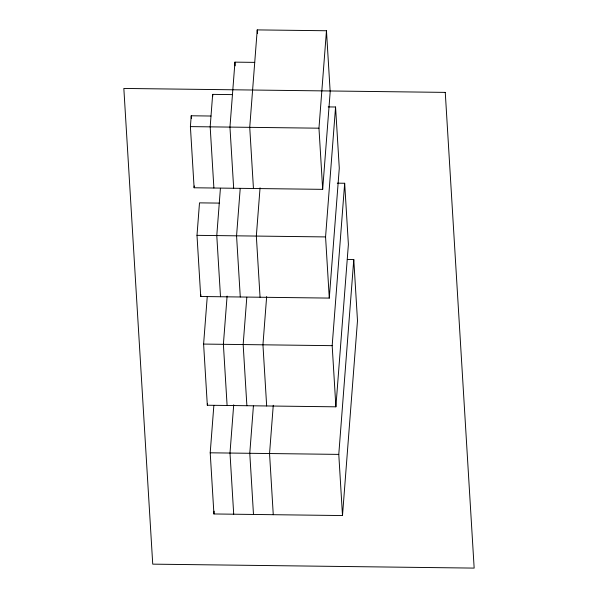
<?xml version="1.0" encoding="UTF-8"?>
<svg xmlns="http://www.w3.org/2000/svg" width="598" height="598" viewBox="0 0 598 598"><rect width="100%" height="100%" fill="white"/><g stroke="black" fill="none" stroke-linecap="round" stroke-linejoin="round"><path stroke-width="0.9" d="M253.447 188.505L249.732 127.337L257.23 29.9L326.463 30.752L330.178 91.913L322.681 189.349L194.111 187.772L190.396 126.612L191.225 115.78L211.004 116.027M194.111 187.772L194.245 185.971M328.182 106.915L335.568 107.005L339.283 168.165L329.281 298.088L200.711 296.503L196.996 235.343L199.5 202.864L219.279 203.103M232.45 94.619L212.671 94.372L210.175 126.851L213.89 188.011M200.711 296.503L200.853 294.65M337.287 183.167L344.672 183.257L348.387 244.418L335.889 406.819L207.319 405.235L203.604 344.074L207.244 296.75M220.423 188.258L216.775 235.582L220.498 296.75M207.319 405.235L207.461 403.381M254.733 62.379L234.954 62.14L229.953 127.097L233.669 188.258M347.311 259.435L353.777 259.51L357.492 320.67L342.497 515.551L213.927 513.966L210.212 452.806L213.852 405.481M227.098 296.062L223.383 344.321L227.098 405.481M213.927 513.966L214.136 511.185M240.202 188.505L236.561 235.829L240.276 296.989M233.706 404.794L229.991 453.052L233.706 514.213M246.81 297.236L243.162 344.56L246.877 405.721M260.055 187.817L256.34 236.068L260.055 297.236M253.41 405.967L249.77 453.291L253.485 514.459M266.656 296.548L262.948 344.807L266.663 405.967M273.264 405.28L269.549 453.538L273.264 514.699M322.681 189.349L318.966 128.189L326.463 30.752M329.281 298.088L325.566 236.92L335.568 107.005M335.889 406.819L332.174 345.659L344.672 183.257M342.497 515.551L338.782 454.39L353.777 259.51M190.396 126.612L318.966 128.189M196.996 235.343L325.566 236.92M203.604 344.074L332.174 345.659M210.212 452.806L338.782 454.39M257.23 29.9L257.454 33.608M234.954 62.14L235.178 65.84M212.671 94.372L212.783 96.226M191.225 115.78L191.397 118.561M445.263 92.391L123.838 88.444L152.737 564.146L474.162 568.1L445.263 92.391"/></g></svg>
